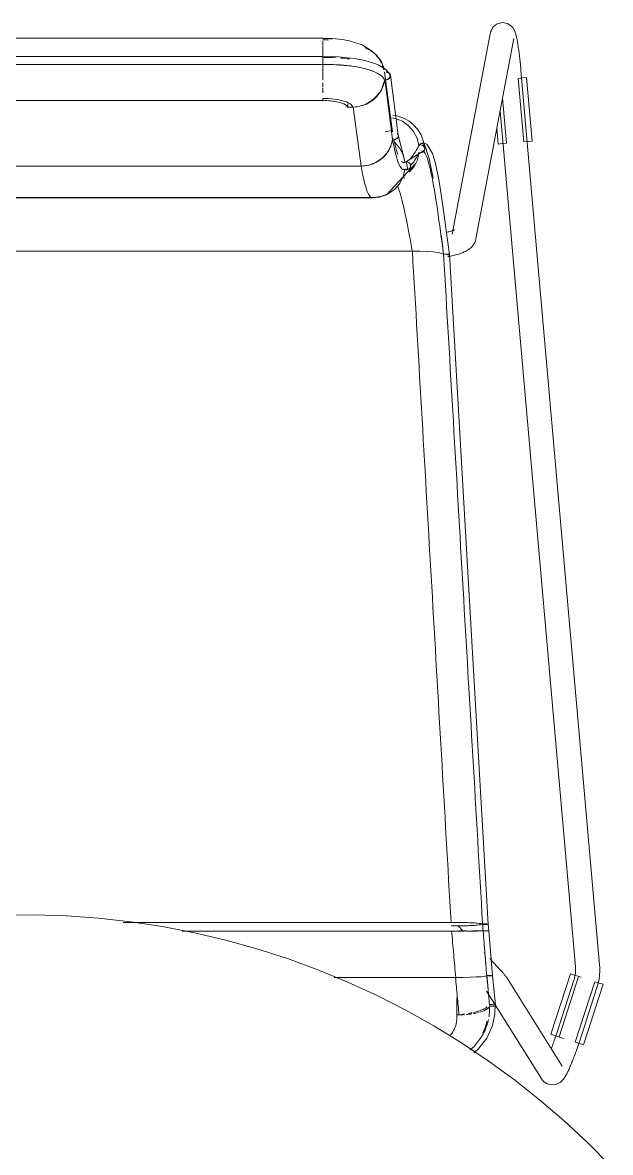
# Model space of a CAD drawing. Header units: millimetres. Extents: x 155927 to 317870, y -36033 to 97293.
# Drawn here: x 167035 to 167327, y 32051 to 32611 of the extents above; entities that cross this region are included whole.
import ezdxf

# ---------------------------------------------------------------- set-up
doc = ezdxf.new("R2010")
doc.units = ezdxf.units.MM
doc.header["$MEASUREMENT"] = 0
doc.layers.add('I-FURN', color=8, linetype='CONTINUOUS', lineweight=9)

msp = doc.modelspace()

# ---------------------------------------------------------------- linework, layer by layer
at = {"layer": 'I-FURN'}
for p, q in [((167270.15, 32609.68), (167268.57, 32608.36)), ((167270.15, 32609.68), (167272.9, 32610.52)), ((167272.9, 32610.52), (167275.66, 32610.03)), ((167275.66, 32610.03), (167277.31, 32608.99)), ((167277.31, 32608.99), (167278.17, 32608.09)), ((167267.01, 32604.93), (167248.19, 32505.63)), ((167267.1, 32605.34), (167267.01, 32604.93)), ((167267.23, 32605.86), (167267.1, 32605.34)), ((167267.45, 32606.48), (167267.23, 32605.86)), ((167267.82, 32607.28), (167267.45, 32606.48)), ((167268.57, 32608.36), (167267.82, 32607.28)), ((167278.17, 32608.09), (167278.64, 32607.38)), ((167278.64, 32607.38), (167278.95, 32606.82)), ((167278.95, 32606.82), (167279.16, 32606.35)), ((167279.16, 32606.35), (167279.33, 32605.92)), ((167279.33, 32605.92), (167279.47, 32605.51)), ((167279.47, 32605.51), (167279.6, 32605.12)), ((167279.6, 32605.12), (167279.71, 32604.72)), ((167279.71, 32604.72), (167279.82, 32604.32)), ((167279.82, 32604.32), (167279.93, 32603.91)), ((167279.93, 32603.91), (167280.03, 32603.48)), ((167280.03, 32603.48), (167280.12, 32603.04)), ((167184.1, 32602.74), (166889.25, 32602.74)), ((167184.1, 32602.57), (167184.1, 32602.74)), ((167188.62, 32602.66), (167184.1, 32602.74)), ((167184.1, 32602.72), (167184.1, 32602.44)), ((167184.1, 32601.25), (167184.1, 32599.5)), ((167184.1, 32599.22), (167184.1, 32596.64)), ((167193.83, 32602.14), (167188.62, 32602.66)), ((167197.33, 32601.49), (167193.83, 32602.14)), ((167203.48, 32599.47), (167197.33, 32601.49)), ((167208.19, 32596.6), (167203.48, 32599.47)), ((167259.98, 32503.4), (167278.8, 32602.69)), ((167280.12, 32603.04), (167280.22, 32602.58)), ((167280.22, 32602.58), (167280.32, 32602.1)), ((167280.32, 32602.1), (167280.41, 32601.6)), ((167280.41, 32601.6), (167280.51, 32601.09)), ((167280.51, 32601.09), (167280.6, 32600.56)), ((167280.6, 32600.56), (167280.69, 32600.01)), ((167280.69, 32600.01), (167280.78, 32599.44)), ((167280.78, 32599.44), (167280.88, 32598.85)), ((167280.88, 32598.85), (167280.97, 32598.25)), ((167280.97, 32598.25), (167281.06, 32597.63)), ((167184.1, 32593.7), (166889.25, 32593.7)), ((167184.1, 32594.1), (167184.1, 32596.48)), ((167184.1, 32596.47), (167184.1, 32594.1)), ((167184.1, 32593.7), (167184.1, 32589.85)), ((167191.66, 32593.56), (167184.1, 32593.7)), ((167184.1, 32593.63), (167184.1, 32593.7)), ((167184.1, 32593.44), (167184.1, 32593.63)), ((167184.1, 32593.13), (167184.1, 32593.44)), ((167184.1, 32592.74), (167184.1, 32593.13)), ((167184.1, 32592.29), (167184.1, 32592.74)), ((167184.1, 32591.8), (167184.1, 32592.29)), ((167199.55, 32592.76), (167191.66, 32593.56)), ((167204.27, 32591.89), (167199.55, 32592.76)), ((167210.17, 32594.76), (167208.19, 32596.6)), ((167211.84, 32592.69), (167210.17, 32594.76)), ((167213.17, 32590.42), (167211.84, 32592.69)), ((167281.06, 32597.63), (167281.15, 32597)), ((167281.15, 32597), (167281.24, 32596.35)), ((167281.24, 32596.35), (167281.32, 32595.68)), ((167281.32, 32595.68), (167281.41, 32595.01)), ((167281.41, 32595.01), (167281.5, 32594.32)), ((167281.5, 32594.32), (167281.58, 32593.62)), ((167281.58, 32593.62), (167281.66, 32592.91)), ((167281.66, 32592.91), (167281.75, 32592.19)), ((167281.75, 32592.19), (167281.83, 32591.47)), ((166889.25, 32589.74), (167184.1, 32589.74)), ((167184.1, 32591.3), (167184.1, 32591.8)), ((167184.1, 32590.82), (167184.1, 32591.3)), ((167184.1, 32590.41), (167184.1, 32590.82)), ((167184.1, 32590.08), (167184.1, 32590.41)), ((167184.1, 32589.85), (167184.1, 32590.08)), ((167184.1, 32585.96), (167184.1, 32589.77)), ((167184.1, 32589.77), (167184.1, 32585.96)), ((167190.33, 32589.66), (167184.1, 32589.74)), ((167196.89, 32589.13), (167190.33, 32589.66)), ((167200.9, 32588.54), (167196.89, 32589.13)), ((167205.34, 32587.57), (167200.9, 32588.54)), ((167208.31, 32590.81), (167204.27, 32591.89)), ((167208.77, 32586.47), (167205.34, 32587.57)), ((167211.48, 32589.62), (167208.31, 32590.81)), ((167215.3, 32587.31), (167211.48, 32589.62)), ((167217.2, 32584.93), (167215.3, 32587.31)), ((167281.83, 32591.47), (167281.9, 32590.73)), ((167281.9, 32590.73), (167281.98, 32589.99)), ((167281.98, 32589.99), (167282.05, 32589.25)), ((167282.05, 32589.25), (167282.13, 32588.5)), ((167282.13, 32588.5), (167282.2, 32587.75)), ((167282.2, 32587.75), (167282.26, 32587)), ((167282.26, 32587), (167282.28, 32586.84)), ((167321.22, 32143.52), (167282.28, 32586.84)), ((167184.1, 32585.76), (167184.1, 32582.21)), ((167214.71, 32585.99), (167218.56, 32556.3)), ((167218.58, 32552.75), (167214.74, 32582.45)), ((167215.49, 32580.02), (167215.17, 32582.46)), ((167217.55, 32584.43), (167221.41, 32554.65)), ((167280.86, 32582.86), (167283.62, 32551.45)), ((167280.98, 32582.87), (167283.05, 32583.06)), ((167283.05, 32583.06), (167285.09, 32583.24)), ((167285.09, 32583.24), (167287.85, 32551.82)), ((167184.1, 32580.58), (167184.1, 32578.74)), ((167184.1, 32578.21), (167184.1, 32575.75)), ((167184.1, 32571.9), (166889.25, 32571.9)), ((166889.25, 32571.84), (167184.1, 32571.84)), ((167184.1, 32571.84), (167187.14, 32571.73)), ((167187.14, 32571.73), (167189.99, 32571.41)), ((167189.99, 32571.41), (167192.48, 32570.9)), ((167192.48, 32570.9), (167194.47, 32570.23)), ((167194.47, 32570.23), (167195.82, 32569.44)), ((167196.46, 32568.58), (167196.46, 32570.25)), ((167275.17, 32550.71), (167273.2, 32573.19)), ((167195.82, 32569.44), (167196.46, 32568.58)), ((167196.46, 32568.58), (167199.17, 32568.65)), ((167199.17, 32568.65), (167203.03, 32539.37)), ((167220.95, 32564.33), (167218.68, 32564.62)), ((167224.55, 32563.03), (167220.95, 32564.33)), ((167271.99, 32566.82), (167309.27, 32142.47)), ((167218.21, 32563.36), (167219.95, 32562.98)), ((167219.96, 32562.99), (167218.21, 32563.36)), ((167223.47, 32561.59), (167219.96, 32562.99)), ((167226.55, 32559.42), (167223.47, 32561.59)), ((167226.82, 32561.69), (167224.55, 32563.03)), ((167225.42, 32560.34), (167226.55, 32559.42)), ((167229.03, 32556.59), (167226.55, 32559.42)), ((167228.98, 32559.91), (167226.82, 32561.69)), ((167230.98, 32557.67), (167228.98, 32559.91)), ((167218.43, 32557.08), (167214.94, 32556.39)), ((167220.49, 32552.83), (167220.87, 32553.13)), ((167220.87, 32553.13), (167221.17, 32553.51)), ((167221.17, 32555.33), (167220.88, 32555.72)), ((167221.36, 32554.89), (167221.17, 32555.33)), ((167221.17, 32553.51), (167221.36, 32553.95)), ((167221.42, 32554.42), (167221.36, 32554.89)), ((167221.36, 32553.95), (167221.42, 32554.42)), ((167221.39, 32554.73), (167224.36, 32543.12)), ((167230.77, 32553.27), (167229.03, 32556.59)), ((167231.68, 32549.64), (167230.77, 32553.27)), ((167232.79, 32554.85), (167230.98, 32557.67)), ((167236.78, 32543.13), (167232.79, 32554.85)), ((167270.25, 32558.23), (167270.94, 32550.34)), ((167219.05, 32552.59), (167219.55, 32552.56)), ((167219.55, 32552.56), (167220.04, 32552.63)), ((167222.07, 32548.38), (167219.57, 32551.25)), ((167220.04, 32552.63), (167220.49, 32552.83)), ((167223.83, 32544.99), (167222.07, 32548.38)), ((167232.15, 32549.81), (167231.68, 32549.64)), ((167231.68, 32549.64), (167232.15, 32549.8)), ((167233.5, 32550.86), (167232.59, 32550.56)), ((167232.65, 32549.85), (167233.14, 32549.77)), ((167233.14, 32549.77), (167232.65, 32549.85)), ((167233.14, 32549.77), (167233.59, 32549.58)), ((167233.6, 32549.58), (167233.14, 32549.77)), ((167235.69, 32550.33), (167233.5, 32550.86)), ((167233.59, 32549.58), (167233.98, 32549.27)), ((167233.99, 32549.27), (167233.6, 32549.58)), ((167233.98, 32549.27), (167234.28, 32548.88)), ((167234.29, 32548.88), (167233.99, 32549.27)), ((167234.28, 32548.88), (167234.48, 32548.42)), ((167234.48, 32548.42), (167234.29, 32548.88)), ((167234.49, 32547.45), (167234.31, 32546.99)), ((167234.31, 32546.99), (167234.5, 32547.45)), ((167234.48, 32548.42), (167234.55, 32547.94)), ((167234.56, 32547.94), (167234.48, 32548.42)), ((167234.55, 32547.94), (167234.49, 32547.45)), ((167234.5, 32547.45), (167234.56, 32547.94)), ((167238.46, 32545.69), (167235.69, 32550.33)), ((167272.98, 32550.52), (167270.94, 32550.34)), ((167275.05, 32550.7), (167272.98, 32550.52)), ((167285.81, 32551.65), (167283.74, 32551.46)), ((167287.85, 32551.82), (167285.81, 32551.65)), ((167210.35, 32541.17), (167213.46, 32543.24)), ((167213.46, 32543.24), (167215.95, 32545.98)), ((167224.72, 32541.27), (167223.83, 32544.99)), ((167224.36, 32543.12), (167224.69, 32541.25)), ((167234.36, 32547.08), (167224.97, 32541.37)), ((167230.94, 32542.54), (167229.29, 32539.22)), ((167229.31, 32539.22), (167230.95, 32542.54)), ((167231.73, 32546.16), (167230.94, 32542.54)), ((167230.95, 32542.54), (167231.73, 32546.15)), ((167232.2, 32546), (167231.73, 32546.16)), ((167231.73, 32546.15), (167232.2, 32546)), ((167232.7, 32545.98), (167232.2, 32546)), ((167232.2, 32546), (167232.7, 32545.97)), ((167233.19, 32546.07), (167232.7, 32545.98)), ((167232.7, 32545.97), (167233.2, 32546.06)), ((167233.64, 32546.27), (167233.19, 32546.07)), ((167233.2, 32546.06), (167233.65, 32546.27)), ((167234.02, 32546.59), (167233.64, 32546.27)), ((167233.65, 32546.27), (167234.02, 32546.59)), ((167234.31, 32546.99), (167234.02, 32546.59)), ((167234.02, 32546.59), (167234.31, 32546.99)), ((167238.68, 32533.47), (167236.78, 32543.13)), ((167239.86, 32540.69), (167238.46, 32545.69)), ((167203.03, 32539.37), (166870.32, 32539.37)), ((166870.32, 32539.37), (167203.03, 32539.37)), ((167203.03, 32539.37), (167206.65, 32539.81)), ((167206.8, 32539.85), (167210.35, 32541.17)), ((167230.24, 32540.89), (167215.64, 32525.19)), ((167226.53, 32537.8), (167223.65, 32537.75)), ((167223.83, 32534.05), (167224.72, 32537.76)), ((167224.72, 32541.27), (167225.19, 32541.43)), ((167225.19, 32541.43), (167224.72, 32541.27)), ((167225.19, 32537.61), (167224.72, 32537.77)), ((167224.72, 32537.76), (167225.19, 32537.6)), ((167225.19, 32541.43), (167225.68, 32541.47)), ((167225.69, 32541.47), (167225.19, 32541.43)), ((167225.68, 32537.57), (167225.19, 32537.61)), ((167225.19, 32537.6), (167225.69, 32537.56)), ((167226.23, 32537.66), (167225.4, 32541.55)), ((167225.68, 32541.47), (167226.18, 32541.39)), ((167226.18, 32537.65), (167225.68, 32537.57)), ((167226.18, 32541.39), (167225.69, 32541.47)), ((167225.69, 32537.56), (167226.18, 32537.65)), ((167226.18, 32541.39), (167226.63, 32541.19)), ((167226.63, 32541.19), (167226.18, 32541.39)), ((167226.63, 32537.85), (167226.18, 32537.65)), ((167226.18, 32537.65), (167226.63, 32537.85)), ((167226.63, 32541.19), (167227.01, 32540.87)), ((167227.01, 32540.87), (167226.63, 32541.19)), ((167227.01, 32538.16), (167226.63, 32537.85)), ((167226.63, 32537.85), (167227.01, 32538.16)), ((167229.29, 32539.22), (167226.9, 32536.38)), ((167226.9, 32536.38), (167229.31, 32539.22)), ((167227.01, 32540.87), (167227.3, 32540.47)), ((167227.31, 32540.47), (167227.01, 32540.87)), ((167227.3, 32538.57), (167227.01, 32538.16)), ((167227.01, 32538.16), (167227.31, 32538.57)), ((167227.3, 32540.47), (167227.49, 32540.01)), ((167227.49, 32539.03), (167227.3, 32538.57)), ((167227.5, 32540.01), (167227.31, 32540.47)), ((167227.31, 32538.57), (167227.5, 32539.03)), ((167227.49, 32540.01), (167227.56, 32539.52)), ((167227.56, 32539.52), (167227.49, 32539.03)), ((167227.56, 32539.52), (167227.5, 32540.01)), ((167227.5, 32539.03), (167227.56, 32539.52)), ((167241.66, 32531.68), (167239.86, 32540.69)), ((167222.07, 32530.66), (167219.56, 32527.79)), ((167219.57, 32527.78), (167222.07, 32530.66)), ((167223.82, 32534.05), (167222.07, 32530.66)), ((167222.07, 32530.66), (167223.83, 32534.05)), ((167242.7, 32525.36), (167241.66, 32531.68)), ((167216.74, 32525.79), (167212.28, 32524.06)), ((167216.43, 32525.62), (167212.86, 32524.25)), ((167212.86, 32524.25), (167216.43, 32525.61)), ((167215.64, 32525.19), (167213.72, 32524.49)), ((167219.56, 32527.79), (167216.43, 32525.62)), ((167216.43, 32525.61), (167219.57, 32527.78)), ((167243.88, 32517.34), (167242.7, 32525.36)), ((167209.07, 32523.77), (166864.28, 32523.77)), ((166864.28, 32523.77), (167209.07, 32523.77)), ((166864.82, 32523.62), (167169.62, 32523.62)), ((167169.62, 32523.62), (167208.53, 32523.62)), ((167212.28, 32524.06), (167208.53, 32523.62)), ((167212.86, 32524.25), (167209.07, 32523.78)), ((167209.07, 32523.77), (167212.86, 32524.25)), ((167245.24, 32507.41), (167243.88, 32517.34)), ((167245.64, 32506.66), (167245.15, 32506.56)), ((167246.79, 32495.56), (167245.24, 32507.41)), ((167246.11, 32506.76), (167245.64, 32506.66)), ((167246.56, 32506.86), (167246.11, 32506.76)), ((167246.98, 32506.97), (167246.56, 32506.86)), ((167247.38, 32507.08), (167246.98, 32506.97)), ((167247.74, 32507.19), (167247.38, 32507.08)), ((167248.08, 32507.29), (167247.74, 32507.19)), ((167248.38, 32507.4), (167248.08, 32507.29)), ((167248.65, 32507.5), (167248.38, 32507.4)), ((167248.88, 32507.6), (167248.65, 32507.5)), ((167249.08, 32507.68), (167248.88, 32507.6)), ((167249.23, 32507.76), (167249.08, 32507.68)), ((167249.32, 32507.81), (167249.23, 32507.76)), ((167249.39, 32507.85), (167249.32, 32507.81)), ((167249.41, 32507.86), (167249.39, 32507.85)), ((167259.98, 32503.4), (167259.73, 32502.41)), ((167228.38, 32497.27), (166844.98, 32497.27)), ((166844.98, 32497.27), (167228.38, 32497.27)), ((167232.14, 32497.21), (167228.38, 32497.27)), ((167228.45, 32497.27), (167232.15, 32497.21)), ((167235.68, 32497.06), (167232.14, 32497.21)), ((167232.21, 32497.21), (167235.68, 32497.06)), ((167238.78, 32496.82), (167235.68, 32497.06)), ((167235.73, 32497.06), (167238.78, 32496.82)), ((167254.74, 32497.1), (167254.18, 32496.83)), ((167255.27, 32497.39), (167254.74, 32497.1)), ((167255.81, 32497.71), (167255.27, 32497.39)), ((167256.35, 32498.07), (167255.81, 32497.71)), ((167256.88, 32498.47), (167256.35, 32498.07)), ((167257.41, 32498.93), (167256.88, 32498.47)), ((167257.93, 32499.44), (167257.41, 32498.93)), ((167258.44, 32500.04), (167257.93, 32499.44)), ((167258.92, 32500.73), (167258.44, 32500.04)), ((167259.36, 32501.52), (167258.92, 32500.73)), ((167259.73, 32502.41), (167259.36, 32501.52)), ((167241.28, 32496.51), (167238.78, 32496.82)), ((167238.81, 32496.82), (167241.28, 32496.51)), ((167243.02, 32496.14), (167241.28, 32496.51)), ((167241.29, 32496.51), (167243.02, 32496.14)), ((167243.02, 32496.14), (167243.93, 32495.74)), ((167243.93, 32495.74), (167243.02, 32496.14)), ((167244.4, 32495.76), (167243.93, 32495.74)), ((167243.93, 32495.74), (167244.4, 32495.76)), ((167244.89, 32495.77), (167244.4, 32495.76)), ((167244.4, 32495.76), (167244.9, 32495.77)), ((167245.39, 32495.76), (167244.89, 32495.77)), ((167244.9, 32495.77), (167245.39, 32495.76)), ((167245.84, 32495.74), (167245.39, 32495.76)), ((167245.39, 32495.76), (167245.84, 32495.74)), ((167246.23, 32495.7), (167245.84, 32495.74)), ((167245.84, 32495.74), (167246.23, 32495.7)), ((167245.87, 32495.37), (167246.25, 32495.41)), ((167246.26, 32495.41), (167245.88, 32495.37)), ((167246.69, 32494.65), (167245.98, 32494.53)), ((167246.52, 32495.66), (167246.23, 32495.7)), ((167246.23, 32495.7), (167246.53, 32495.66)), ((167246.25, 32495.41), (167246.54, 32495.45)), ((167246.55, 32495.45), (167246.26, 32495.41)), ((167247.38, 32494.77), (167246.69, 32494.65)), ((167246.73, 32495.5), (167246.79, 32495.55)), ((167246.79, 32495.55), (167246.73, 32495.5)), ((167246.79, 32495.55), (167266.08, 32163.65)), ((167248.06, 32494.91), (167247.38, 32494.77)), ((167248.73, 32495.05), (167248.06, 32494.91)), ((167249.39, 32495.2), (167248.73, 32495.05)), ((167250.03, 32495.36), (167249.39, 32495.2)), ((167250.66, 32495.54), (167250.03, 32495.36)), ((167251.28, 32495.72), (167250.66, 32495.54)), ((167251.88, 32495.91), (167251.28, 32495.72)), ((167252.47, 32496.12), (167251.88, 32495.91)), ((167253.05, 32496.34), (167252.47, 32496.12)), ((167253.62, 32496.57), (167253.05, 32496.34)), ((167254.18, 32496.83), (167253.62, 32496.57)), ((167040.99, 32168.21), (167025, 32168.06)), ((167056.99, 32167.72), (167040.99, 32168.21)), ((167072.94, 32166.59), (167056.99, 32167.72)), ((167088.85, 32164.82), (167072.94, 32166.59)), ((167247.63, 32164.54), (167085.03, 32164.54)), ((167085.03, 32164.54), (167247.63, 32164.54)), ((167104.66, 32162.41), (167088.85, 32164.82)), ((167120.37, 32159.38), (167104.66, 32162.41)), ((167251.41, 32164.51), (167247.63, 32164.54)), ((167247.74, 32162.75), (167251.42, 32162.78)), ((167253.69, 32160.23), (167251.12, 32162.9)), ((167254.98, 32164.43), (167251.41, 32164.51)), ((167251.42, 32162.78), (167254.97, 32162.86)), ((167254.97, 32162.86), (167258.09, 32162.98)), ((167258.11, 32164.31), (167254.98, 32164.43)), ((167258.09, 32162.98), (167260.59, 32163.14)), ((167260.61, 32164.15), (167258.11, 32164.31)), ((167260.59, 32163.14), (167262.34, 32163.34)), ((167262.36, 32163.96), (167260.61, 32164.15)), ((167262.34, 32163.34), (167263.24, 32163.55)), ((167263.25, 32163.74), (167262.36, 32163.96)), ((167263.24, 32163.55), (167263.71, 32163.54)), ((167263.72, 32163.75), (167263.25, 32163.74)), ((167263.71, 32163.54), (167264.2, 32163.53)), ((167264.21, 32163.76), (167263.72, 32163.75)), ((167264.2, 32163.53), (167264.69, 32163.54)), ((167264.7, 32163.75), (167264.21, 32163.76)), ((167264.69, 32163.54), (167265.15, 32163.55)), ((167265.15, 32163.74), (167264.7, 32163.75)), ((167265.53, 32163.72), (167265.15, 32163.74)), ((167265.15, 32163.55), (167265.53, 32163.57)), ((167265.83, 32163.7), (167265.53, 32163.72)), ((167265.53, 32163.57), (167265.82, 32163.59)), ((167265.82, 32163.59), (167266.01, 32163.62)), ((167266.02, 32163.67), (167265.83, 32163.7)), ((167266.01, 32163.62), (167266.08, 32163.64)), ((167266.08, 32163.65), (167266.02, 32163.67)), ((167266.35, 32160.29), (167266.09, 32163.65)), ((167247.89, 32160.22), (167114.25, 32160.22)), ((167114.25, 32160.22), (167247.89, 32160.22)), ((167135.95, 32155.72), (167120.37, 32159.38)), ((167151.36, 32151.44), (167135.95, 32155.72)), ((167251.68, 32160.22), (167247.89, 32160.22)), ((167247.89, 32160.22), (167251.68, 32160.22)), ((167251.68, 32160.35), (167255.24, 32160.34)), ((167255.24, 32160.34), (167251.68, 32160.35)), ((167254.24, 32160.23), (167251.68, 32160.22)), ((167251.68, 32160.22), (167254.26, 32160.23)), ((167258.38, 32160.24), (167255.25, 32160.23)), ((167255.25, 32160.23), (167258.38, 32160.24)), ((167258.36, 32160.33), (167260.86, 32160.32)), ((167260.87, 32160.32), (167258.37, 32160.33)), ((167260.88, 32160.25), (167258.38, 32160.24)), ((167258.38, 32160.24), (167260.88, 32160.25)), ((167260.86, 32160.32), (167262.61, 32160.31)), ((167262.62, 32160.31), (167260.87, 32160.32)), ((167262.63, 32160.26), (167260.88, 32160.25)), ((167260.88, 32160.25), (167262.63, 32160.26)), ((167263.52, 32160.28), (167262.63, 32160.26)), ((167262.63, 32160.26), (167263.52, 32160.28)), ((167263.51, 32160.29), (167263.98, 32160.29)), ((167263.98, 32160.29), (167263.51, 32160.29)), ((167263.99, 32160.28), (167263.52, 32160.28)), ((167263.52, 32160.28), (167263.99, 32160.28)), ((167263.98, 32160.29), (167264.48, 32160.29)), ((167264.48, 32160.29), (167263.98, 32160.29)), ((167264.48, 32160.28), (167263.99, 32160.28)), ((167263.99, 32160.28), (167264.49, 32160.28)), ((167264.48, 32160.29), (167264.97, 32160.29)), ((167264.97, 32160.29), (167264.48, 32160.29)), ((167264.97, 32160.28), (167264.48, 32160.28)), ((167264.49, 32160.28), (167264.98, 32160.28)), ((167264.97, 32160.29), (167265.42, 32160.29)), ((167265.42, 32160.29), (167264.97, 32160.29)), ((167265.42, 32160.28), (167264.97, 32160.28)), ((167264.98, 32160.28), (167265.43, 32160.28)), ((167265.42, 32160.29), (167265.8, 32160.29)), ((167265.81, 32160.29), (167265.42, 32160.29)), ((167265.81, 32160.28), (167265.42, 32160.28)), ((167265.43, 32160.28), (167265.81, 32160.28)), ((167265.8, 32160.29), (167266.1, 32160.29)), ((167266.1, 32160.29), (167265.81, 32160.29)), ((167266.1, 32160.28), (167265.81, 32160.28)), ((167265.81, 32160.28), (167266.1, 32160.28)), ((167266.1, 32160.29), (167266.28, 32160.29)), ((167266.29, 32160.29), (167266.1, 32160.29)), ((167266.29, 32160.28), (167266.1, 32160.28)), ((167266.1, 32160.28), (167266.29, 32160.28)), ((167266.28, 32160.29), (167266.35, 32160.29)), ((167266.35, 32160.29), (167266.29, 32160.28)), ((167266.29, 32160.28), (167266.36, 32160.29)), ((167266.36, 32160.29), (167266.29, 32160.29)), ((167266.36, 32160.29), (167268.18, 32138.09)), ((167166.59, 32146.55), (167151.36, 32151.44)), ((167181.62, 32141.05), (167166.59, 32146.55)), ((167264.45, 32149.04), (167263.97, 32149.55)), ((167267.27, 32146.07), (167266.81, 32146.56)), ((167267.71, 32145.6), (167267.27, 32146.07)), ((167268.15, 32145.13), (167267.71, 32145.6)), ((167268.59, 32144.66), (167268.15, 32145.13)), ((167269.01, 32144.21), (167268.59, 32144.66)), ((167269.42, 32143.76), (167269.01, 32144.21)), ((167196.41, 32134.96), (167181.62, 32141.05)), ((167269.83, 32143.33), (167269.42, 32143.76)), ((167270.22, 32142.9), (167269.83, 32143.33)), ((167270.6, 32142.49), (167270.22, 32142.9)), ((167270.97, 32142.09), (167270.6, 32142.49)), ((167271.32, 32141.7), (167270.97, 32142.09)), ((167271.67, 32141.32), (167271.32, 32141.7)), ((167271.99, 32140.96), (167271.67, 32141.32)), ((167272.31, 32140.61), (167271.99, 32140.96)), ((167272.61, 32140.27), (167272.31, 32140.61)), ((167272.9, 32139.95), (167272.61, 32140.27)), ((167273.17, 32139.64), (167272.9, 32139.95)), ((167273.43, 32139.34), (167273.17, 32139.64)), ((167273.67, 32139.06), (167273.43, 32139.34)), ((167273.9, 32138.8), (167273.67, 32139.06)), ((167274.12, 32138.54), (167273.9, 32138.8)), ((167306.79, 32139.05), (167297.1, 32109.05)), ((167306.79, 32139.05), (167308.74, 32138.42)), ((167309.23, 32139.17), (167309.15, 32138.51)), ((167309.29, 32139.83), (167309.23, 32139.17)), ((167309.27, 32142.47), (167309.32, 32141.81)), ((167309.33, 32140.49), (167309.29, 32139.83)), ((167309.32, 32141.81), (167309.34, 32141.15)), ((167309.34, 32141.15), (167309.33, 32140.49)), ((167321.15, 32137.78), (167321.26, 32138.91)), ((167321.23, 32143.48), (167321.23, 32143.52)), ((167321.31, 32142.34), (167321.23, 32143.48)), ((167321.26, 32138.91), (167321.32, 32140.05)), ((167321.34, 32141.2), (167321.31, 32142.34)), ((167321.32, 32140.05), (167321.34, 32141.2)), ((167189.72, 32137.25), (167249.83, 32137.25)), ((167249.83, 32137.25), (167189.72, 32137.25)), ((167210.95, 32128.28), (167196.41, 32134.96)), ((167249.83, 32137.25), (167253.6, 32137.28)), ((167253.6, 32137.28), (167249.95, 32137.25)), ((167257.13, 32137.36), (167253.69, 32137.28)), ((167253.69, 32137.28), (167257.13, 32137.35)), ((167257.13, 32137.35), (167260.23, 32137.47)), ((167260.23, 32137.47), (167257.2, 32137.36)), ((167260.23, 32137.47), (167262.71, 32137.62)), ((167262.71, 32137.62), (167260.27, 32137.47)), ((167264.44, 32137.8), (167262.99, 32137.64)), ((167262.99, 32137.64), (167264.44, 32137.8)), ((167264.44, 32137.8), (167265.33, 32137.99)), ((167265.33, 32137.99), (167264.45, 32137.8)), ((167265.33, 32137.99), (167265.8, 32137.98)), ((167265.8, 32137.98), (167265.33, 32137.99)), ((167265.34, 32138.18), (167265.82, 32138.19)), ((167265.82, 32138.19), (167265.35, 32138.18)), ((167265.8, 32137.98), (167266.3, 32137.98)), ((167266.3, 32137.98), (167265.8, 32137.98)), ((167266.32, 32138.19), (167265.82, 32138.19)), ((167265.82, 32138.19), (167266.31, 32138.19)), ((167266.3, 32137.98), (167266.79, 32137.99)), ((167266.79, 32137.99), (167266.3, 32137.98)), ((167266.31, 32138.19), (167266.8, 32138.18)), ((167266.81, 32138.18), (167266.32, 32138.19)), ((167266.79, 32137.99), (167267.25, 32138)), ((167267.24, 32138), (167266.79, 32137.99)), ((167266.8, 32138.18), (167267.26, 32138.17)), ((167267.26, 32138.17), (167266.81, 32138.18)), ((167267.63, 32138.01), (167267.24, 32138)), ((167267.25, 32138), (167267.63, 32138.01)), ((167267.63, 32138.01), (167267.93, 32138.03)), ((167267.92, 32138.03), (167267.63, 32138.01)), ((167267.93, 32138.13), (167267.64, 32138.16)), ((167267.64, 32138.16), (167267.93, 32138.13)), ((167268.12, 32138.11), (167267.93, 32138.13)), ((167267.93, 32138.13), (167268.12, 32138.11)), ((167267.93, 32138.03), (167268.12, 32138.06)), ((167268.18, 32138.08), (167268.11, 32138.06)), ((167268.18, 32138.09), (167268.12, 32138.11)), ((167268.12, 32138.11), (167268.18, 32138.09)), ((167268.12, 32138.06), (167268.18, 32138.08)), ((167268.18, 32138.09), (167269.61, 32123.59)), ((167274.32, 32138.3), (167274.12, 32138.54)), ((167274.51, 32138.07), (167274.32, 32138.3)), ((167274.69, 32137.85), (167274.51, 32138.07)), ((167274.86, 32137.63), (167274.69, 32137.85)), ((167275.03, 32137.4), (167274.86, 32137.63)), ((167275.22, 32137.14), (167275.03, 32137.4)), ((167275.43, 32136.82), (167275.22, 32137.14)), ((167302.74, 32093.23), (167275.43, 32136.82)), ((167308.53, 32135.91), (167299.82, 32109.1)), ((167301.14, 32107.74), (167310.83, 32137.75)), ((167308.54, 32135.93), (167308.53, 32135.91)), ((167308.73, 32136.57), (167308.54, 32135.93)), ((167308.89, 32137.21), (167308.73, 32136.57)), ((167308.74, 32138.42), (167310.71, 32137.79)), ((167309.03, 32137.86), (167308.89, 32137.21)), ((167309.15, 32138.51), (167309.03, 32137.86)), ((167318.9, 32135.14), (167309.21, 32105.14)), ((167310.93, 32137.72), (167312.09, 32137.34)), ((167322.94, 32133.84), (167313.25, 32103.83)), ((167319.02, 32135.1), (167320.99, 32134.47)), ((167319.94, 32132.2), (167320.27, 32133.3)), ((167320.27, 32133.3), (167320.56, 32134.4)), ((167320.56, 32134.4), (167320.8, 32135.52)), ((167320.8, 32135.52), (167321, 32136.64)), ((167320.99, 32134.47), (167322.94, 32133.84)), ((167321, 32136.64), (167321.15, 32137.78)), ((167225.21, 32121.02), (167210.95, 32128.28)), ((167265.26, 32130.45), (167269.3, 32124)), ((167311.23, 32105.39), (167319.94, 32132.2)), ((167250.54, 32117.46), (167250.54, 32127.21)), ((167269.4, 32119.03), (167269.48, 32124.49)), ((167269.54, 32123.63), (167292.57, 32086.86)), ((167239.16, 32113.2), (167225.21, 32121.02)), ((167251.53, 32118.7), (167250.49, 32118.7)), ((167268.18, 32113.38), (167269.4, 32119.03)), ((167252.8, 32104.82), (167239.16, 32113.2)), ((167262.71, 32107.77), (167264.62, 32111.46)), ((167265.28, 32107.06), (167268.18, 32113.38)), ((167259.21, 32103.2), (167262.71, 32107.77)), ((167260.94, 32101.54), (167265.28, 32107.06)), ((167299.05, 32108.42), (167297.1, 32109.05)), ((167298.31, 32104.68), (167298.55, 32105.35)), ((167298.55, 32105.35), (167298.78, 32106.02)), ((167298.78, 32106.02), (167299.02, 32106.7)), ((167299.02, 32106.7), (167299.25, 32107.39)), ((167301.02, 32107.78), (167299.05, 32108.42)), ((167299.25, 32107.39), (167299.48, 32108.07)), ((167299.48, 32108.07), (167299.71, 32108.77)), ((167299.71, 32108.77), (167299.82, 32109.1)), ((167301.24, 32107.71), (167303.72, 32106.91)), ((167311.3, 32104.46), (167309.33, 32105.1)), ((167311.08, 32104.93), (167311.23, 32105.39)), ((167266.08, 32095.91), (167252.8, 32104.82)), ((167256.86, 32101.24), (167259.21, 32103.2)), ((167258.89, 32099.89), (167260.94, 32101.54)), ((167297.37, 32102.12), (167297.61, 32102.74)), ((167297.61, 32102.74), (167297.84, 32103.38)), ((167297.84, 32103.38), (167298.08, 32104.02)), ((167298.08, 32104.02), (167298.31, 32104.68)), ((167309.07, 32099.15), (167309.33, 32099.85)), ((167309.33, 32099.85), (167309.58, 32100.56)), ((167309.58, 32100.56), (167309.84, 32101.27)), ((167309.84, 32101.27), (167310.09, 32101.99)), ((167310.09, 32101.99), (167310.34, 32102.72)), ((167310.34, 32102.72), (167310.59, 32103.45)), ((167310.59, 32103.45), (167310.83, 32104.19)), ((167310.83, 32104.19), (167311.08, 32104.93)), ((167313.25, 32103.83), (167311.3, 32104.46)), ((167279, 32086.48), (167266.08, 32095.91)), ((167306.81, 32093.41), (167307.06, 32093.99)), ((167307.06, 32093.99), (167307.3, 32094.59)), ((167307.3, 32094.59), (167307.55, 32095.2)), ((167307.55, 32095.2), (167307.8, 32095.82)), ((167307.8, 32095.82), (167308.06, 32096.46)), ((167308.06, 32096.46), (167308.31, 32097.12)), ((167308.31, 32097.12), (167308.56, 32097.78)), ((167308.56, 32097.78), (167308.82, 32098.46)), ((167308.82, 32098.46), (167309.07, 32099.15)), ((167304, 32087.78), (167304.24, 32088.17)), ((167304.24, 32088.17), (167304.48, 32088.57)), ((167304.48, 32088.57), (167304.71, 32088.98)), ((167304.71, 32088.98), (167304.94, 32089.41)), ((167304.94, 32089.41), (167305.16, 32089.85)), ((167305.16, 32089.85), (167305.39, 32090.31)), ((167305.39, 32090.31), (167305.62, 32090.78)), ((167305.62, 32090.78), (167305.86, 32091.27)), ((167305.86, 32091.27), (167306.09, 32091.78)), ((167306.09, 32091.78), (167306.33, 32092.31)), ((167306.33, 32092.31), (167306.57, 32092.85)), ((167306.57, 32092.85), (167306.81, 32093.41)), ((167291.54, 32076.53), (167279, 32086.48)), ((167293.46, 32085.74), (167292.57, 32086.86)), ((167293.46, 32085.74), (167295.19, 32084.52)), ((167295.19, 32084.52), (167297.42, 32083.93)), ((167297.42, 32083.93), (167299.4, 32084.1)), ((167299.4, 32084.1), (167300.78, 32084.62)), ((167300.78, 32084.62), (167301.69, 32085.19)), ((167301.69, 32085.19), (167302.32, 32085.71)), ((167302.32, 32085.71), (167302.78, 32086.18)), ((167302.78, 32086.18), (167303.15, 32086.6)), ((167303.15, 32086.6), (167303.46, 32087)), ((167303.46, 32087), (167303.74, 32087.39)), ((167303.74, 32087.39), (167304, 32087.78)), ((167303.66, 32066.09), (167291.54, 32076.53)), ((167315.36, 32055.18), (167303.66, 32066.09)), ((167326.61, 32043.8), (167315.36, 32055.18))]:
    msp.add_line(p, q, dxfattribs=at)
for centre, major_axis, ratio, start_param, end_param in [((167184.1, 32598.46), (-12.4, 0), 0.287441, 4.492176, 4.712389), ((167184.1, 32586.99), (0, -15.75), 0.000004, 0.290246, 0.472486), ((167219.46, 32554.42), (-1.96, 0), 0.955139, 1.359855, 3.903556), ((167202.9, 32554.44), (-15.78, 0), 0.955139, 2.545839, 2.787386), ((167202.9, 32554.44), (-15.78, 0), 0.955139, 2.787556, 3.029056), ((167202.9, 32554.44), (-15.78, 0), 0.955139, 1.579038, 2.545717)]:
    msp.add_ellipse(centre, major_axis=major_axis, ratio=ratio, start_param=start_param, end_param=end_param, dxfattribs=at)
for points in [[(167184.1, 32602.65), (167185.68, 32602.66), (167187.18, 32602.58), (167188.61, 32602.44)], [(167184.1, 32593.17), (167186.32, 32593.21), (167188.52, 32593.18), (167190.7, 32593.07)], [(167192.91, 32592.93), (167194.39, 32592.82), (167195.84, 32592.67), (167197.25, 32592.49)], [(167213.65, 32589.33), (167213.9, 32588.68), (167214.07, 32588), (167214.21, 32587.31)], [(167199.17, 32568.65), (167200.47, 32568.69), (167202.97, 32569.05), (167206.57, 32570.46), (167209.71, 32572.65), (167212.24, 32575.49), (167214.01, 32578.83), (167214.59, 32581.21), (167214.74, 32582.45)], [(167208.94, 32586.41), (167210.4, 32585.84), (167212.87, 32584.57), (167214.18, 32583.17), (167214.53, 32582.44)], [(167214.27, 32580.93), (167213.96, 32579.55), (167213.46, 32578.18), (167212.76, 32576.92)], [(167184.1, 32572.97), (167186, 32572.94), (167189.73, 32572.67), (167194.53, 32571.71), (167197.85, 32570.32), (167198.8, 32569.22), (167198.92, 32568.66)], [(167192.48, 32570.95), (167190.42, 32571.5), (167187.71, 32571.78), (167184.94, 32571.88)], [(167218.58, 32552.75), (167219.6, 32547.25), (167221.65, 32539.19), (167223.69, 32537.22), (167224.72, 32537.77)], [(167219.21, 32552.96), (167219.87, 32549.84), (167220.52, 32546.92), (167221.18, 32545.19)], [(167223.08, 32541.69), (167223.63, 32541.12), (167224.17, 32540.98), (167224.72, 32541.27)], [(167224.72, 32537.76), (167224.93, 32537.83), (167225.14, 32537.92), (167225.35, 32538.02)], [(167224.16, 32534.7), (167224.22, 32534.24), (167224.27, 32533.77), (167224.33, 32533.3)], [(167208.53, 32523.62), (167208.71, 32523.62), (167208.89, 32523.67), (167209.07, 32523.78)], [(167242.72, 32505.11), (167243.12, 32502.01), (167243.52, 32498.88), (167243.91, 32495.75)], [(167228.45, 32497.27), (167231.65, 32441.91), (167234.85, 32386.49), (167238.04, 32331.03)], [(167263.25, 32163.74), (167260.03, 32219.15), (167253.59, 32329.91), (167247.15, 32440.51), (167243.93, 32495.74)], [(167238.04, 32331.03), (167241.24, 32275.57), (167244.43, 32220.07), (167247.63, 32164.54)], [(167263.24, 32163.55), (167263.28, 32163), (167263.37, 32161.92), (167263.46, 32160.83), (167263.51, 32160.29)], [(167263.25, 32163.74), (167263.29, 32163.17), (167263.38, 32162.01), (167263.47, 32160.86), (167263.52, 32160.28)], [(167247.89, 32160.22), (167248.24, 32156.39), (167248.58, 32152.56), (167248.92, 32148.73)], [(167265.33, 32137.99), (167265.03, 32141.7), (167264.42, 32149.13), (167263.82, 32156.56), (167263.52, 32160.28)], [(167248.92, 32148.73), (167249.27, 32144.9), (167249.61, 32141.08), (167249.95, 32137.26)], [(167249.83, 32137.25), (167250.14, 32134.12), (167250.73, 32127.87), (167251.27, 32121.73), (167251.53, 32118.7)], [(167265.33, 32137.99), (167265.57, 32135.47), (167266.05, 32130.43), (167266.53, 32125.48), (167266.77, 32123.04)], [(167265.36, 32137.99), (167265.59, 32135.68), (167265.82, 32133.37), (167266.05, 32131.09)], [(167264.18, 32121.73), (167264.82, 32122.04), (167265.22, 32122.36), (167265.55, 32122.68)], [(167266.54, 32119.53), (167266.65, 32120.41), (167266.67, 32121.31), (167266.66, 32122.21)], [(167250.49, 32118.7), (167250.53, 32118.2), (167250.55, 32117.69), (167250.54, 32117.18)], [(167254.31, 32118.8), (167253.41, 32118.74), (167252.48, 32118.71), (167251.53, 32118.7)], [(167252.95, 32118.94), (167253.43, 32118.99), (167253.89, 32119.05), (167254.36, 32119.12)], [(167257.89, 32119.17), (167257.04, 32119.05), (167256.16, 32118.93), (167255.25, 32118.87)], [(167256.06, 32119.38), (167256.74, 32119.5), (167257.4, 32119.63), (167258.06, 32119.77)], [(167258.72, 32119.92), (167259.64, 32120.13), (167260.59, 32120.36), (167261.44, 32120.61)], [(167261.12, 32119.8), (167260.38, 32119.61), (167259.57, 32119.46), (167258.74, 32119.3)], [(167261.76, 32120.76), (167262.57, 32121.03), (167263.38, 32121.31), (167263.94, 32121.61)], [(167264.22, 32120.87), (167263.52, 32120.54), (167262.71, 32120.24), (167261.79, 32119.98)], [(167266.74, 32121.5), (167266.72, 32120.24), (167266.63, 32118.98), (167266.44, 32117.74)], [(167258.27, 32102.37), (167257.84, 32101.96), (167257.39, 32101.57), (167256.92, 32101.19)]]:
    msp.add_open_spline(points, degree=3, dxfattribs=at)
for points, knots in [([(167208.81, 32595.87), (167208.08, 32596.4), (167206.83, 32597.12), (167205.5, 32597.75), (167204.98, 32597.95)], [0.5455526, 0.5455526, 0.5455526, 0.5455526, 0.6666667, 0.739481, 0.739481, 0.739481, 0.739481]), ([(167214.5, 32587.2), (167214.34, 32587.93), (167213.78, 32589.81), (167212.24, 32592.64), (167210.56, 32594.47), (167209.61, 32595.25)], [0.0634811, 0.0634811, 0.0634811, 0.0634811, 0.1666667, 0.3333333, 0.5, 0.5, 0.5, 0.5]), ([(167184.1, 32589.77), (167186.45, 32589.81), (167191.1, 32589.74), (167197.95, 32589.11), (167204.06, 32588.02), (167207.27, 32587.01), (167208.76, 32586.47)], [0.0000052, 0.0000052, 0.0000052, 0.0000052, 0.1666667, 0.3333333, 0.5, 0.6602535, 0.6602535, 0.6602535, 0.6602535]), ([(167215.5, 32586.02), (167215.66, 32586.01), (167215.95, 32585.97), (167216.34, 32585.83), (167216.75, 32585.57), (167217.2, 32585.05), (167217.46, 32584.19), (167217.23, 32583.4), (167216.83, 32582.87), (167216.45, 32582.55), (167216.14, 32582.41), (167215.99, 32582.36)], [-0.875, -0.875, -0.875, -0.875, -0.8125, -0.765625, -0.71875, -0.625, -0.5, -0.375, -0.3125, -0.25, -0.1875, -0.1875, -0.1875, -0.1875]), ([(167215.59, 32582.27), (167215.73, 32582.27), (167215.96, 32582.3), (167216.25, 32582.39), (167216.51, 32582.49), (167216.83, 32582.69), (167217.15, 32583), (167217.38, 32583.37), (167217.52, 32583.73), (167217.57, 32584.04), (167217.57, 32584.31), (167217.54, 32584.57), (167217.46, 32584.82), (167217.35, 32585.07), (167217.16, 32585.37), (167216.83, 32585.68), (167216.44, 32585.9), (167216.08, 32585.99), (167215.82, 32586.03), (167215.66, 32586.04), (167215.59, 32586.04)], [0.1111111, 0.1111111, 0.1111111, 0.1111111, 0.1666667, 0.1944444, 0.2222222, 0.2777778, 0.3333333, 0.3888889, 0.4444444, 0.4791667, 0.5138889, 0.5486111, 0.5833333, 0.6180556, 0.6527778, 0.7222222, 0.7916667, 0.8263889, 0.8611111, 0.8888889, 0.8888889, 0.8888889, 0.8888889]), ([(167211.9, 32575.57), (167210.47, 32573.52), (167207.52, 32571.01), (167203.95, 32569.45), (167202.7, 32569.2)], [-0.6666667, -0.6666667, -0.6666667, -0.6666667, -0.3333333, -0.1666667, -0.1666667, -0.1666667, -0.1666667]), ([(167225.4, 32541.55), (167226.33, 32542.02), (167228.42, 32543.81), (167230.52, 32547.24), (167231.68, 32549.64)], [0.0974617, 0.0974617, 0.0974617, 0.0974617, 0.5, 1, 1, 1, 1]), ([(167231.68, 32549.64), (167232.7, 32551.2), (167233.96, 32550.97), (167235.22, 32548.06), (167235.45, 32547.43)], [0, 0, 0, 0, 0.25, 0.3070827, 0.3070827, 0.3070827, 0.3070827]), ([(167227.42, 32539.56), (167227.69, 32539.83), (167229.13, 32541.4), (167230.56, 32543.75), (167231.73, 32546.16)], [0.3859039, 0.3859039, 0.3859039, 0.3859039, 0.5, 1, 1, 1, 1]), ([(167233.56, 32547.04), (167233.97, 32546.84), (167235.39, 32545.24), (167237.83, 32536.94), (167240.88, 32518.51), (167242.91, 32503.29), (167243.93, 32495.74)], [0.1500589, 0.1500589, 0.1500589, 0.1500589, 0.25, 0.5, 0.75, 1, 1, 1, 1]), ([(167203.03, 32539.37), (167204.04, 32533.65), (167205.87, 32526), (167207.7, 32523.62), (167208.53, 32523.62)], [0, 0, 0, 0, 0.5, 0.9107153, 0.9107153, 0.9107153, 0.9107153]), ([(167221.08, 32529.54), (167221.56, 32528.4), (167223.02, 32524.15), (167225.46, 32513.44), (167227.4, 32502.66), (167228.38, 32497.27)], [0.375, 0.375, 0.375, 0.375, 0.5, 0.75, 1, 1, 1, 1]), ([(167247.63, 32164.54), (167248.9, 32164.54), (167251.45, 32164.52), (167255.06, 32164.44), (167258.22, 32164.32), (167261.58, 32164.1), (167262.97, 32163.89), (167263.25, 32163.74)], [-1, -1, -1, -1, -0.833333, -0.666667, -0.5, -0.333333, 0, 0, 0, 0]), ([(167263.24, 32163.55), (167262.95, 32163.4), (167261.56, 32163.19), (167258.21, 32162.97), (167255.05, 32162.85), (167251.49, 32162.77), (167248.98, 32162.75), (167247.74, 32162.75)], [-1, -1, -1, -1, -0.6666667, -0.5, -0.3333333, -0.1666667, -0.003964, -0.003964, -0.003964, -0.003964]), ([(167266.09, 32163.64), (167266.08, 32163.63), (167265.94, 32163.6), (167265.55, 32163.57), (167265.16, 32163.55), (167264.7, 32163.54), (167264.21, 32163.53), (167263.71, 32163.54), (167263.39, 32163.54), (167263.24, 32163.55)], [-0.5, -0.5, -0.5, -0.5, -0.375, -0.3125, -0.25, -0.1875, -0.125, -0.0625, 0, 0, 0, 0]), ([(167263.25, 32163.74), (167263.47, 32163.75), (167263.96, 32163.76), (167264.59, 32163.75), (167265.06, 32163.74), (167265.47, 32163.73), (167265.92, 32163.7), (167266.08, 32163.66), (167266.09, 32163.65)], [-1, -1, -1, -1, -0.90625, -0.8125, -0.765625, -0.71875, -0.625, -0.501507, -0.501507, -0.501507, -0.501507]), ([(167264.84, 32144.29), (167264.7, 32145.93), (167264.26, 32151.24), (167263.82, 32156.56), (167263.52, 32160.23)], [0.2766114, 0.2766114, 0.2766114, 0.2766114, 0.5, 0.9970663, 0.9970663, 0.9970663, 0.9970663]), ([(167266.77, 32123.04), (167266.62, 32122.64), (167266.06, 32121.9), (167264.93, 32121.2), (167264.25, 32120.88)], [0, 0, 0, 0, 0.1666667, 0.3309695, 0.3309695, 0.3309695, 0.3309695]), ([(167266.67, 32123.77), (167266.89, 32123.76), (167267.38, 32123.77), (167268.13, 32123.85), (167268.8, 32124.01), (167269.23, 32124.18), (167269.38, 32124.3), (167269.42, 32124.34)], [-1, -1, -1, -1, -0.90625, -0.8125, -0.71875, -0.625, -0.5625, -0.5625, -0.5625, -0.5625]), ([(167269.56, 32123.44), (167269.54, 32123.42), (167269.49, 32123.37), (167269.39, 32123.3), (167269.2, 32123.2), (167268.87, 32123.1), (167268.48, 32123.02), (167268.12, 32122.99), (167267.75, 32122.97), (167267.3, 32122.98), (167266.95, 32123.01), (167266.77, 32123.04)], [0.5555556, 0.5555556, 0.5555556, 0.5555556, 0.5833333, 0.6180556, 0.6527778, 0.7222222, 0.7916667, 0.8263889, 0.8611111, 0.9305556, 1, 1, 1, 1]), ([(167250.49, 32118.7), (167250.7, 32116.32), (167250.07, 32112.71), (167248.14, 32109.72), (167247.38, 32108.81)], [0, 0, 0, 0, 0.3333333, 0.5, 0.5, 0.5, 0.5]), ([(167266.19, 32116.46), (167265.75, 32114.35), (167264.89, 32111.71), (167263.56, 32109.31), (167263.27, 32108.81)], [0.1763318, 0.1763318, 0.1763318, 0.1763318, 0.3333333, 0.3749561, 0.3749561, 0.3749561, 0.3749561]), ([(167263.32, 32109.84), (167263.63, 32110.38), (167264.62, 32112.19), (167265.1, 32114.12), (167265.33, 32115.49)], [0.6215447, 0.6215447, 0.6215447, 0.6215447, 0.6666667, 0.7702374, 0.7702374, 0.7702374, 0.7702374])]:
    msp.add_open_spline(points, degree=3, knots=knots, dxfattribs=at)

doc.saveas('drawing.dxf')
